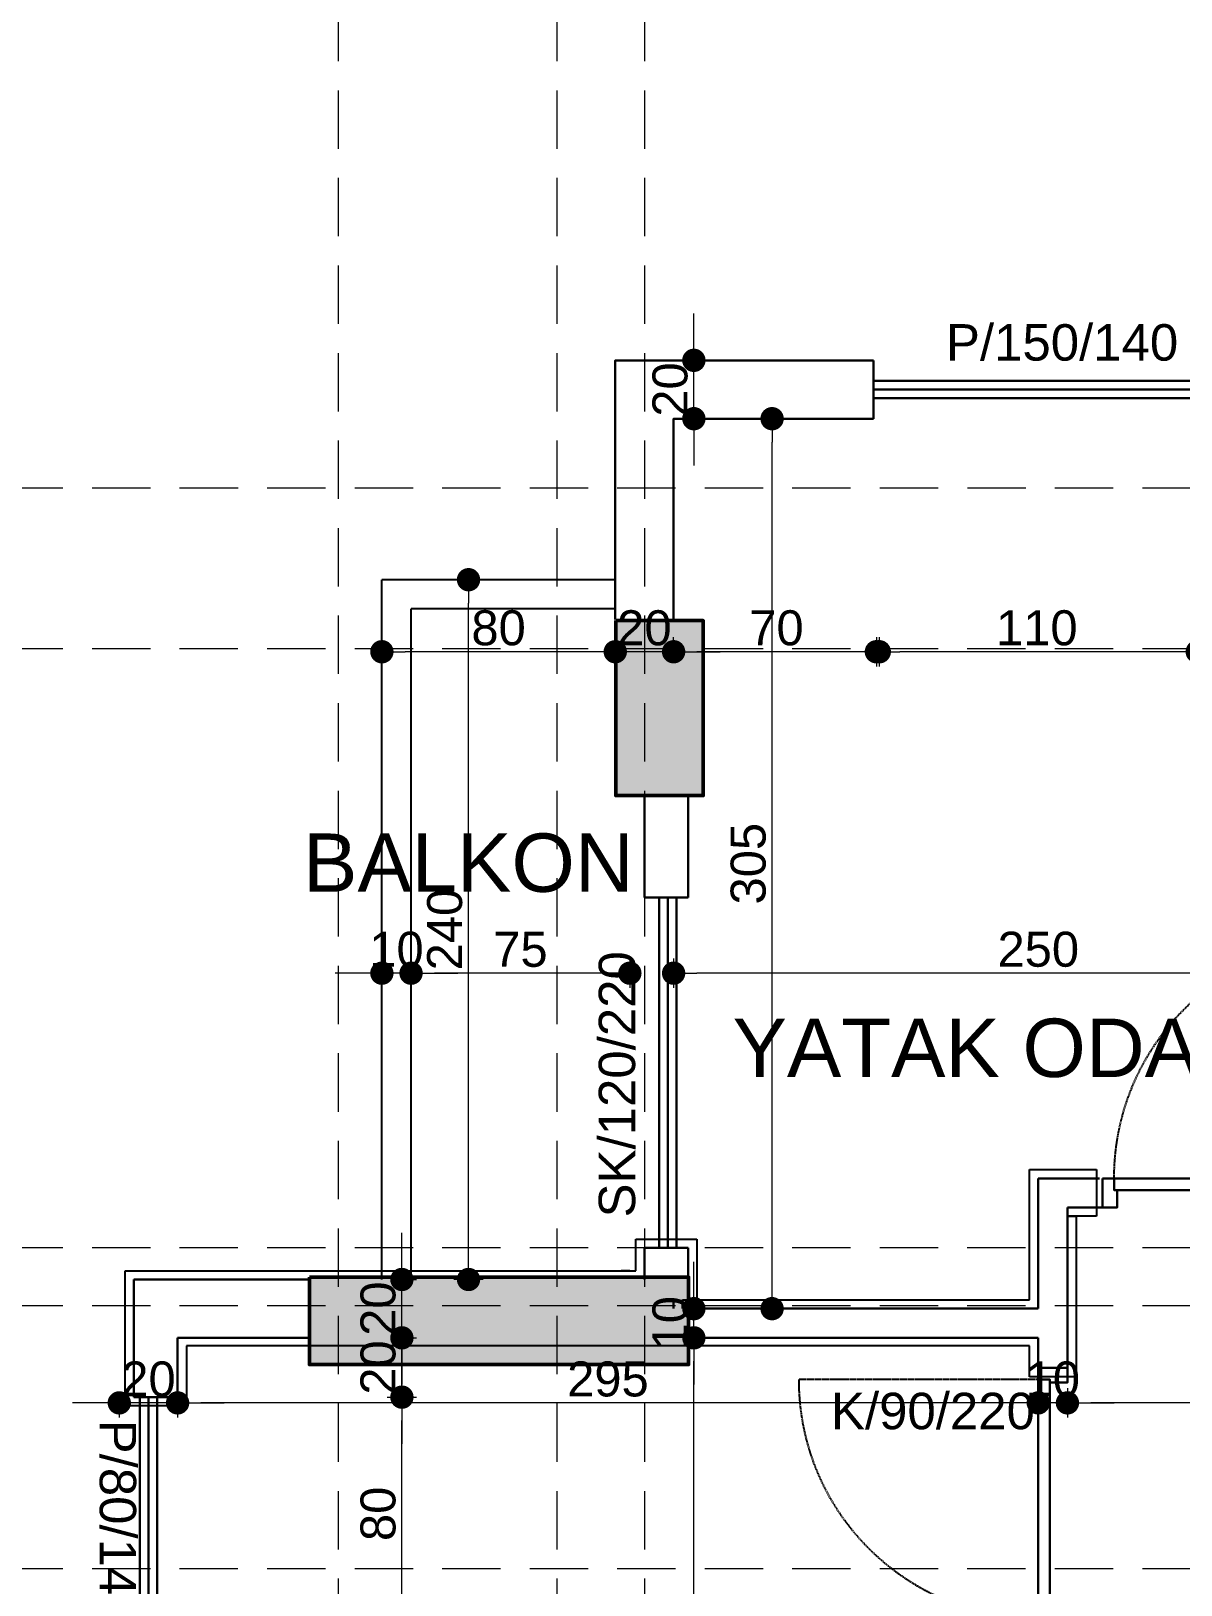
# Model space of a CAD drawing. Header units: millimetres. Extents: x 38129 to 72024, y -56282 to 16512.
# Drawn here: x 48259 to 48653, y -43626 to -43093 of the extents above; entities that cross this region are included whole.
import ezdxf

# ---------------------------------------------------------------- set-up
doc = ezdxf.new("R2010")
doc.units = ezdxf.units.MM
doc.linetypes.add('HIDDEN', pattern=[0.375, 0.25, -0.125])
for name, color, linetype, lineweight in [('AKS', 55, 'HIDDEN', 0), ('COLUMN4', 3, 'Continuous', 50), ('DIŞÖLÇÜ', 37, 'Continuous', 0), ('DUVAR', 255, 'Continuous', 30), ('KAPI', 4, 'Continuous', 30), ('mahal', 7, 'Continuous', 5), ('pencere', 195, 'Continuous', 30), ('pencere+KAPI', 1, 'Continuous', 0), ('TARAMA', 252, 'Continuous', 0), ('ölçü İÇ', 31, 'Continuous', 0)]:
    doc.layers.add(name, color=color, linetype=linetype, lineweight=lineweight)
for name, color, linetype in [('balkon', 171, 'Continuous'), ('HIDDEN', 1, 'HIDDEN'), ('sıva', 41, 'Continuous')]:
    doc.layers.add(name, color=color, linetype=linetype)
doc.styles.add('icdisolcu_yazi', font='arial.ttf')
doc.styles.get("Standard").update_dxf_attribs({"font": 'arial.ttf'})
doc.styles.add('style1', font='arial.ttf')
doc.dimstyles.new('İç Ölçü', dxfattribs={"dimtxt": 12, "dimasz": 8, "dimexe": 5, "dimexo": 0, "dimgap": 2, "dimtad": 1, "dimdec": 0, "dimzin": 12, "dimdsep": 46, "dimtxsty": 'icdisolcu_yazi', "dimblk": 'DOT', "dimcen": 8, "dimdle": 5, "dimclrd": 256, "dimclre": 256, "dimclrt": 7, "dimadec": 0, "dimazin": 3, "dimtfac": 1, "dimtdec": 0, "dimtix": 1, "dimtmove": 2, "dimatfit": 3, "dimldrblk": 'DOT', "dimfxl": 0, "dimtolj": 1, "dimtzin": 0, "dimlwd": -1, "dimlwe": -1, "dimarcsym": 0})

# ---------------------------------------------------------------- blocks, each defined once
blk = doc.blocks.new('*U9')
for p, q in [((4, 0), (0, 0)), ((86, 0), (90, 0))]:
    blk.add_line(p, q)
blk.add_lwpolyline([(4, 0), (86, 0), (86, -4), (4, -4)], close=True)
for points in [[(0, -10), (5, -10), (5, -4)], [(90, -10), (85, -10), (85, -4)]]:
    blk.add_lwpolyline(points)
at = {"layer": 'DUVAR'}
for p, q in [((0, 0), (0, -10)), ((90, 0), (90, -10))]:
    blk.add_line(p, q, dxfattribs=at)
at = {"layer": 'HIDDEN'}
blk.add_line((4, 0), (4, 82), dxfattribs=at)
blk.add_arc((4, 0), 82, 360, 90, dxfattribs=at)
blk = doc.blocks.new('_Dot')
at = {"color": 0, "lineweight": -2}
blk.add_line((-0.5, 0), (-1, 0), dxfattribs=at)
at = {"color": 0, "lineweight": 30, "const_width": 0.5}
blk.add_lwpolyline([(-0.25, 0, 1), (0.25, 0, 1)], format="xyb", close=True, dxfattribs=at)
blk = doc.blocks.new('*D1099')
at = {"layer": 'Defpoints', "color": 0, "lineweight": 120, "transparency": 16777216}
for p in [(48308.98, -43561.57), (48385.86, -43561.57), (48308.98, -43641.57)]:
    blk.add_point(p, dxfattribs=at)
at = {"layer": 'ölçü İÇ', "transparency": 16777216}
for p, q in [((48380.86, -43561.57), (48390.86, -43561.57)), ((48380.86, -43641.57), (48390.86, -43641.57))]:
    blk.add_line(p, q, dxfattribs=at)
at = {"layer": 'ölçü İÇ', "linetype": 'Continuous', "transparency": 16777216}
blk.add_line((48385.86, -43633.57), (48385.86, -43569.57), dxfattribs=at)
at = {"layer": 'ölçü İÇ', "transparency": 16777216, "xscale": 8, "yscale": 8, "zscale": 8}
for p, rotation in [((48385.86, -43561.57), 90), ((48385.86, -43641.57), 270)]:
    blk.add_blockref('_Dot', p, dxfattribs=dict(at, rotation=rotation))
at = {"layer": 'ölçü İÇ', "color": 7, "transparency": 16777216, "insert": (48377.74, -43601.57), "char_height": 12, "attachment_point": 5, "rotation": 90, "style": 'icdisolcu_yazi'}
blk.add_mtext('\\A1;80', dxfattribs=at)
blk = doc.blocks.new('*D1100')
at = {"layer": 'Defpoints', "color": 0, "lineweight": 120, "transparency": 16777216}
for p in [(48385.86, -43541.25), (48385.86, -43541.25), (48308.98, -43561.57)]:
    blk.add_point(p, dxfattribs=at)
at = {"layer": 'ölçü İÇ', "linetype": 'Continuous', "transparency": 16777216}
for p, q in [((48385.86, -43533.25), (48385.86, -43525.25)), ((48385.86, -43561.57), (48385.86, -43541.25)), ((48385.86, -43569.57), (48385.86, -43577.57))]:
    blk.add_line(p, q, dxfattribs=at)
at = {"layer": 'ölçü İÇ', "transparency": 16777216}
for p, q in [((48385.86, -43541.25), (48390.86, -43541.25)), ((48380.86, -43561.57), (48390.86, -43561.57))]:
    blk.add_line(p, q, dxfattribs=at)
at = {"layer": 'ölçü İÇ', "transparency": 16777216, "xscale": 8, "yscale": 8, "zscale": 8}
for p, rotation in [((48385.86, -43541.25), 270), ((48385.86, -43561.57), 90)]:
    blk.add_blockref('_Dot', p, dxfattribs=dict(at, rotation=rotation))
at = {"layer": 'ölçü İÇ', "color": 7, "transparency": 16777216, "insert": (48377.74, -43551.41), "char_height": 12, "attachment_point": 5, "rotation": 90, "style": 'icdisolcu_yazi'}
blk.add_mtext('\\A1;20', dxfattribs=at)
blk = doc.blocks.new('*D1101')
at = {"layer": 'Defpoints', "color": 0, "lineweight": 120, "transparency": 16777216}
for p in [(48385.86, -43521.25), (48385.86, -43521.25), (48385.86, -43541.25)]:
    blk.add_point(p, dxfattribs=at)
at = {"layer": 'ölçü İÇ', "linetype": 'Continuous', "transparency": 16777216}
for p, q in [((48385.86, -43513.25), (48385.86, -43505.25)), ((48385.86, -43541.25), (48385.86, -43521.25)), ((48385.86, -43549.25), (48385.86, -43557.25))]:
    blk.add_line(p, q, dxfattribs=at)
at = {"layer": 'ölçü İÇ', "transparency": 16777216}
for p, q in [((48385.86, -43521.25), (48390.86, -43521.25)), ((48385.86, -43541.25), (48390.86, -43541.25))]:
    blk.add_line(p, q, dxfattribs=at)
at = {"layer": 'ölçü İÇ', "transparency": 16777216, "xscale": 8, "yscale": 8, "zscale": 8}
for p, rotation in [((48385.86, -43521.25), 270), ((48385.86, -43541.25), 90)]:
    blk.add_blockref('_Dot', p, dxfattribs=dict(at, rotation=rotation))
at = {"layer": 'ölçü İÇ', "color": 7, "transparency": 16777216, "insert": (48377.74, -43531.25), "char_height": 12, "attachment_point": 5, "rotation": 90, "style": 'icdisolcu_yazi'}
blk.add_mtext('\\A1;20', dxfattribs=at)
blk = doc.blocks.new('*D1102')
at = {"layer": 'Defpoints', "color": 0, "lineweight": 120, "transparency": 16777216}
for p in [(48485.94, -43541.25), (48485.94, -43541.25), (48485.94, -43936.25)]:
    blk.add_point(p, dxfattribs=at)
at = {"layer": 'ölçü İÇ', "transparency": 16777216}
for p, q in [((48485.94, -43541.25), (48490.94, -43541.25)), ((48485.94, -43936.25), (48490.94, -43936.25))]:
    blk.add_line(p, q, dxfattribs=at)
at = {"layer": 'ölçü İÇ', "linetype": 'Continuous', "transparency": 16777216}
blk.add_line((48485.94, -43928.25), (48485.94, -43549.25), dxfattribs=at)
at = {"layer": 'ölçü İÇ', "transparency": 16777216, "xscale": 8, "yscale": 8, "zscale": 8}
for p, rotation in [((48485.94, -43541.25), 90), ((48485.94, -43936.25), 270)]:
    blk.add_blockref('_Dot', p, dxfattribs=dict(at, rotation=rotation))
at = {"layer": 'ölçü İÇ', "color": 7, "transparency": 16777216, "insert": (48477.81, -43738.75), "char_height": 12, "attachment_point": 5, "rotation": 90, "style": 'icdisolcu_yazi'}
blk.add_mtext('\\A1;395', dxfattribs=at)
blk = doc.blocks.new('*D1103')
at = {"layer": 'Defpoints', "color": 0, "lineweight": 120, "transparency": 16777216}
for p in [(48485.94, -43531.25), (48485.94, -43531.25), (48485.94, -43541.25)]:
    blk.add_point(p, dxfattribs=at)
at = {"layer": 'ölçü İÇ', "linetype": 'Continuous', "transparency": 16777216}
for p, q in [((48485.94, -43523.25), (48485.94, -43515.25)), ((48485.94, -43541.25), (48485.94, -43531.25)), ((48485.94, -43549.25), (48485.94, -43557.25))]:
    blk.add_line(p, q, dxfattribs=at)
at = {"layer": 'ölçü İÇ', "transparency": 16777216}
for p, q in [((48485.94, -43531.25), (48490.94, -43531.25)), ((48485.94, -43541.25), (48490.94, -43541.25))]:
    blk.add_line(p, q, dxfattribs=at)
at = {"layer": 'ölçü İÇ', "transparency": 16777216, "xscale": 8, "yscale": 8, "zscale": 8}
for p, rotation in [((48485.94, -43531.25), 270), ((48485.94, -43541.25), 90)]:
    blk.add_blockref('_Dot', p, dxfattribs=dict(at, rotation=rotation))
at = {"layer": 'ölçü İÇ', "color": 7, "transparency": 16777216, "insert": (48477.82, -43536.25), "char_height": 12, "attachment_point": 5, "rotation": 90, "style": 'icdisolcu_yazi'}
blk.add_mtext('\\A1;10', dxfattribs=at)
blk = doc.blocks.new('*D1143')
at = {"layer": 'Defpoints', "color": 0, "lineweight": 120, "transparency": 16777216}
for p in [(48613.99, -43551.57), (48613.99, -43563.54), (48879, -43602.21)]:
    blk.add_point(p, dxfattribs=at)
at = {"layer": 'ölçü İÇ', "transparency": 16777216}
for p, q in [((48613.99, -43558.54), (48613.99, -43568.54)), ((48879, -43568.54), (48879, -43558.54))]:
    blk.add_line(p, q, dxfattribs=at)
at = {"layer": 'ölçü İÇ', "linetype": 'Continuous', "transparency": 16777216}
blk.add_line((48871, -43563.54), (48621.99, -43563.54), dxfattribs=at)
at = {"layer": 'ölçü İÇ', "transparency": 16777216, "xscale": 8, "yscale": 8, "zscale": 8, "rotation": 180}
blk.add_blockref('_Dot', (48613.99, -43563.54), dxfattribs=at)
at = {"layer": 'ölçü İÇ', "transparency": 16777216, "xscale": 8, "yscale": 8, "zscale": 8}
blk.add_blockref('_Dot', (48879, -43563.54), dxfattribs=at)
at = {"layer": 'ölçü İÇ', "color": 7, "transparency": 16777216, "insert": (48746.5, -43555.42), "char_height": 12, "attachment_point": 5, "style": 'icdisolcu_yazi'}
blk.add_mtext('\\A1;265', dxfattribs=at)
blk = doc.blocks.new('*D1144')
at = {"layer": 'Defpoints', "color": 0, "lineweight": 120, "transparency": 16777216}
for p in [(48603.99, -43551.57), (48613.99, -43551.57), (48603.99, -43563.54)]:
    blk.add_point(p, dxfattribs=at)
at = {"layer": 'ölçü İÇ', "transparency": 16777216}
for p, q in [((48603.99, -43558.54), (48603.99, -43568.54)), ((48613.99, -43558.54), (48613.99, -43568.54))]:
    blk.add_line(p, q, dxfattribs=at)
at = {"layer": 'ölçü İÇ', "linetype": 'Continuous', "transparency": 16777216}
for p, q in [((48595.99, -43563.54), (48587.99, -43563.54)), ((48613.99, -43563.54), (48603.99, -43563.54)), ((48621.99, -43563.54), (48629.99, -43563.54))]:
    blk.add_line(p, q, dxfattribs=at)
at = {"layer": 'ölçü İÇ', "transparency": 16777216, "xscale": 8, "yscale": 8, "zscale": 8}
blk.add_blockref('_Dot', (48603.99, -43563.54), dxfattribs=at)
at = {"layer": 'ölçü İÇ', "transparency": 16777216, "xscale": 8, "yscale": 8, "zscale": 8, "rotation": 180}
blk.add_blockref('_Dot', (48613.99, -43563.54), dxfattribs=at)
at = {"layer": 'ölçü İÇ', "color": 7, "transparency": 16777216, "insert": (48608.99, -43555.42), "char_height": 12, "attachment_point": 5, "style": 'icdisolcu_yazi'}
blk.add_mtext('\\A1;10', dxfattribs=at)
blk = doc.blocks.new('*D1145')
at = {"layer": 'Defpoints', "color": 0, "lineweight": 120, "transparency": 16777216}
for p in [(48603.99, -43551.57), (48308.98, -43561.57), (48308.98, -43563.54)]:
    blk.add_point(p, dxfattribs=at)
at = {"layer": 'ölçü İÇ', "transparency": 16777216}
for p, q in [((48603.99, -43558.54), (48603.99, -43568.54)), ((48308.98, -43561.57), (48308.98, -43568.54))]:
    blk.add_line(p, q, dxfattribs=at)
at = {"layer": 'ölçü İÇ', "linetype": 'Continuous', "transparency": 16777216}
blk.add_line((48595.99, -43563.54), (48316.98, -43563.54), dxfattribs=at)
at = {"layer": 'ölçü İÇ', "transparency": 16777216, "xscale": 8, "yscale": 8, "zscale": 8, "rotation": 180}
blk.add_blockref('_Dot', (48308.98, -43563.54), dxfattribs=at)
at = {"layer": 'ölçü İÇ', "transparency": 16777216, "xscale": 8, "yscale": 8, "zscale": 8}
blk.add_blockref('_Dot', (48603.99, -43563.54), dxfattribs=at)
at = {"layer": 'ölçü İÇ', "color": 7, "transparency": 16777216, "insert": (48456.48, -43555.42), "char_height": 12, "attachment_point": 5, "style": 'icdisolcu_yazi'}
blk.add_mtext('\\A1;295', dxfattribs=at)
blk = doc.blocks.new('*D1146')
at = {"layer": 'Defpoints', "color": 0, "lineweight": 120, "transparency": 16777216}
for p in [(48288.99, -43561.57), (48288.99, -43563.54), (48308.98, -43561.57)]:
    blk.add_point(p, dxfattribs=at)
at = {"layer": 'ölçü İÇ', "linetype": 'Continuous', "transparency": 16777216}
for p, q in [((48280.99, -43563.54), (48272.99, -43563.54)), ((48308.98, -43563.54), (48288.99, -43563.54)), ((48316.98, -43563.54), (48324.98, -43563.54))]:
    blk.add_line(p, q, dxfattribs=at)
at = {"layer": 'ölçü İÇ', "transparency": 16777216}
for p, q in [((48288.99, -43561.57), (48288.99, -43568.54)), ((48308.98, -43561.57), (48308.98, -43568.54))]:
    blk.add_line(p, q, dxfattribs=at)
at = {"layer": 'ölçü İÇ', "transparency": 16777216, "xscale": 8, "yscale": 8, "zscale": 8}
blk.add_blockref('_Dot', (48288.99, -43563.54), dxfattribs=at)
at = {"layer": 'ölçü İÇ', "transparency": 16777216, "xscale": 8, "yscale": 8, "zscale": 8, "rotation": 180}
blk.add_blockref('_Dot', (48308.98, -43563.54), dxfattribs=at)
at = {"layer": 'ölçü İÇ', "color": 7, "transparency": 16777216, "insert": (48298.99, -43555.42), "char_height": 12, "attachment_point": 5, "style": 'icdisolcu_yazi'}
blk.add_mtext('\\A1;20', dxfattribs=at)
blk = doc.blocks.new('*D1348')
at = {"layer": 'Defpoints', "color": 0, "lineweight": 120, "transparency": 16777216}
for p in [(48379, -43416.28), (48379, -43416.28), (48389, -43416.28)]:
    blk.add_point(p, dxfattribs=at)
at = {"layer": 'ölçü İÇ', "transparency": 16777216}
for p, q in [((48379, -43416.28), (48379, -43411.28)), ((48389, -43416.28), (48389, -43411.28))]:
    blk.add_line(p, q, dxfattribs=at)
at = {"layer": 'ölçü İÇ', "linetype": 'Continuous', "transparency": 16777216}
for p, q in [((48371, -43416.28), (48363, -43416.28)), ((48389, -43416.28), (48379, -43416.28)), ((48397, -43416.28), (48405, -43416.28))]:
    blk.add_line(p, q, dxfattribs=at)
at = {"layer": 'ölçü İÇ', "transparency": 16777216, "xscale": 8, "yscale": 8, "zscale": 8}
blk.add_blockref('_Dot', (48379, -43416.28), dxfattribs=at)
at = {"layer": 'ölçü İÇ', "transparency": 16777216, "xscale": 8, "yscale": 8, "zscale": 8, "rotation": 180}
blk.add_blockref('_Dot', (48389, -43416.28), dxfattribs=at)
at = {"layer": 'ölçü İÇ', "color": 7, "transparency": 16777216, "insert": (48384, -43408.15), "char_height": 12, "attachment_point": 5, "style": 'icdisolcu_yazi'}
blk.add_mtext('\\A1;10', dxfattribs=at)
blk = doc.blocks.new('*U34')
for p, q in [((4, 0), (0, 0)), ((86, 0), (90, 0))]:
    blk.add_line(p, q)
blk.add_lwpolyline([(4, 0), (86, 0), (86, -4), (4, -4)], close=True)
for points in [[(0, -10), (5, -10), (5, -4)], [(90, -10), (85, -10), (85, -4)]]:
    blk.add_lwpolyline(points)
at = {"layer": 'DUVAR'}
for p, q in [((0, 0), (0, -10)), ((90, 0), (90, -10))]:
    blk.add_line(p, q, dxfattribs=at)
at = {"layer": 'HIDDEN'}
blk.add_line((4, 0), (4, 82), dxfattribs=at)
blk.add_arc((4, 0), 82, 360, 90, dxfattribs=at)
blk = doc.blocks.new('*D1349')
at = {"layer": 'Defpoints', "color": 0, "lineweight": 120, "transparency": 16777216}
for p in [(48485.94, -43206.25), (48485.94, -43206.25), (48485.94, -43226.25)]:
    blk.add_point(p, dxfattribs=at)
at = {"layer": 'ölçü İÇ', "linetype": 'Continuous', "transparency": 16777216}
for p, q in [((48485.94, -43198.25), (48485.94, -43190.25)), ((48485.94, -43226.25), (48485.94, -43206.25)), ((48485.94, -43234.25), (48485.94, -43242.25))]:
    blk.add_line(p, q, dxfattribs=at)
at = {"layer": 'ölçü İÇ', "transparency": 16777216}
for p, q in [((48485.94, -43206.25), (48490.94, -43206.25)), ((48485.94, -43226.25), (48490.94, -43226.25))]:
    blk.add_line(p, q, dxfattribs=at)
at = {"layer": 'ölçü İÇ', "transparency": 16777216, "xscale": 8, "yscale": 8, "zscale": 8}
for p, rotation in [((48485.94, -43206.25), 270), ((48485.94, -43226.25), 90)]:
    blk.add_blockref('_Dot', p, dxfattribs=dict(at, rotation=rotation))
at = {"layer": 'ölçü İÇ', "color": 7, "transparency": 16777216, "insert": (48477.82, -43216.25), "char_height": 12, "attachment_point": 5, "rotation": 90, "style": 'icdisolcu_yazi'}
blk.add_mtext('\\A1;20', dxfattribs=at)
blk = doc.blocks.new('*D1351')
at = {"layer": 'Defpoints', "color": 0, "lineweight": 120, "transparency": 16777216}
for p in [(48548.5, -43226.25), (48548.5, -43306.12), (48658.5, -43305.66)]:
    blk.add_point(p, dxfattribs=at)
at = {"layer": 'ölçü İÇ', "transparency": 16777216}
for p, q in [((48548.5, -43301.12), (48548.5, -43311.12)), ((48658.5, -43305.66), (48658.5, -43311.12))]:
    blk.add_line(p, q, dxfattribs=at)
at = {"layer": 'ölçü İÇ', "linetype": 'Continuous', "transparency": 16777216}
blk.add_line((48650.5, -43306.12), (48556.5, -43306.12), dxfattribs=at)
at = {"layer": 'ölçü İÇ', "transparency": 16777216, "xscale": 8, "yscale": 8, "zscale": 8, "rotation": 180}
blk.add_blockref('_Dot', (48548.5, -43306.12), dxfattribs=at)
at = {"layer": 'ölçü İÇ', "transparency": 16777216, "xscale": 8, "yscale": 8, "zscale": 8}
blk.add_blockref('_Dot', (48658.5, -43306.12), dxfattribs=at)
at = {"layer": 'ölçü İÇ', "color": 7, "transparency": 16777216, "insert": (48603.5, -43297.99), "char_height": 12, "attachment_point": 5, "style": 'icdisolcu_yazi'}
blk.add_mtext('\\A1;110', dxfattribs=at)
blk = doc.blocks.new('*D1352')
at = {"layer": 'Defpoints', "color": 0, "lineweight": 120, "transparency": 16777216}
for p in [(48549.5, -43226.25), (48479, -43306.12), (48479, -43306.12)]:
    blk.add_point(p, dxfattribs=at)
at = {"layer": 'ölçü İÇ', "transparency": 16777216}
for p, q in [((48479, -43306.12), (48479, -43301.12)), ((48549.5, -43301.12), (48549.5, -43311.12))]:
    blk.add_line(p, q, dxfattribs=at)
at = {"layer": 'ölçü İÇ', "linetype": 'Continuous', "transparency": 16777216}
blk.add_line((48541.5, -43306.12), (48487, -43306.12), dxfattribs=at)
at = {"layer": 'ölçü İÇ', "transparency": 16777216, "xscale": 8, "yscale": 8, "zscale": 8, "rotation": 180}
blk.add_blockref('_Dot', (48479, -43306.12), dxfattribs=at)
at = {"layer": 'ölçü İÇ', "transparency": 16777216, "xscale": 8, "yscale": 8, "zscale": 8}
blk.add_blockref('_Dot', (48549.5, -43306.12), dxfattribs=at)
at = {"layer": 'ölçü İÇ', "color": 7, "transparency": 16777216, "insert": (48514.25, -43297.99), "char_height": 12, "attachment_point": 5, "style": 'icdisolcu_yazi'}
blk.add_mtext('\\A1;70', dxfattribs=at)
blk = doc.blocks.new('*D1353')
at = {"layer": 'Defpoints', "color": 0, "lineweight": 120, "transparency": 16777216}
for p in [(48459, -43306.12), (48459, -43306.12), (48479, -43306.12)]:
    blk.add_point(p, dxfattribs=at)
at = {"layer": 'ölçü İÇ', "transparency": 16777216}
for p, q in [((48459, -43306.12), (48459, -43301.12)), ((48479, -43306.12), (48479, -43301.12))]:
    blk.add_line(p, q, dxfattribs=at)
at = {"layer": 'ölçü İÇ', "linetype": 'Continuous', "transparency": 16777216}
for p, q in [((48451, -43306.12), (48443, -43306.12)), ((48479, -43306.12), (48459, -43306.12)), ((48487, -43306.12), (48495, -43306.12))]:
    blk.add_line(p, q, dxfattribs=at)
at = {"layer": 'ölçü İÇ', "transparency": 16777216, "xscale": 8, "yscale": 8, "zscale": 8}
blk.add_blockref('_Dot', (48459, -43306.12), dxfattribs=at)
at = {"layer": 'ölçü İÇ', "transparency": 16777216, "xscale": 8, "yscale": 8, "zscale": 8, "rotation": 180}
blk.add_blockref('_Dot', (48479, -43306.12), dxfattribs=at)
at = {"layer": 'ölçü İÇ', "color": 7, "transparency": 16777216, "insert": (48469, -43297.99), "char_height": 12, "attachment_point": 5, "style": 'icdisolcu_yazi'}
blk.add_mtext('\\A1;20', dxfattribs=at)
blk = doc.blocks.new('*D1354')
at = {"layer": 'Defpoints', "color": 0, "lineweight": 120, "transparency": 16777216}
for p in [(48379, -43306.12), (48379, -43306.12), (48459, -43306.12)]:
    blk.add_point(p, dxfattribs=at)
at = {"layer": 'ölçü İÇ', "transparency": 16777216}
for p, q in [((48379, -43306.12), (48379, -43301.12)), ((48459, -43306.12), (48459, -43301.12))]:
    blk.add_line(p, q, dxfattribs=at)
at = {"layer": 'ölçü İÇ', "linetype": 'Continuous', "transparency": 16777216}
blk.add_line((48451, -43306.12), (48387, -43306.12), dxfattribs=at)
at = {"layer": 'ölçü İÇ', "transparency": 16777216, "xscale": 8, "yscale": 8, "zscale": 8, "rotation": 180}
blk.add_blockref('_Dot', (48379, -43306.12), dxfattribs=at)
at = {"layer": 'ölçü İÇ', "transparency": 16777216, "xscale": 8, "yscale": 8, "zscale": 8}
blk.add_blockref('_Dot', (48459, -43306.12), dxfattribs=at)
at = {"layer": 'ölçü İÇ', "color": 7, "transparency": 16777216, "insert": (48419, -43297.99), "char_height": 12, "attachment_point": 5, "style": 'icdisolcu_yazi'}
blk.add_mtext('\\A1;80', dxfattribs=at)
blk = doc.blocks.new('*D1355')
at = {"layer": 'Defpoints', "color": 0, "lineweight": 120, "transparency": 16777216}
for p in [(48379, -43416.28), (48379, -43416.28), (48389, -43416.28)]:
    blk.add_point(p, dxfattribs=at)
at = {"layer": 'ölçü İÇ', "transparency": 16777216}
for p, q in [((48379, -43416.28), (48379, -43411.28)), ((48389, -43416.28), (48389, -43411.28))]:
    blk.add_line(p, q, dxfattribs=at)
at = {"layer": 'ölçü İÇ', "linetype": 'Continuous', "transparency": 16777216}
for p, q in [((48371, -43416.28), (48363, -43416.28)), ((48389, -43416.28), (48379, -43416.28)), ((48397, -43416.28), (48405, -43416.28))]:
    blk.add_line(p, q, dxfattribs=at)
at = {"layer": 'ölçü İÇ', "transparency": 16777216, "xscale": 8, "yscale": 8, "zscale": 8}
blk.add_blockref('_Dot', (48379, -43416.28), dxfattribs=at)
at = {"layer": 'ölçü İÇ', "transparency": 16777216, "xscale": 8, "yscale": 8, "zscale": 8, "rotation": 180}
blk.add_blockref('_Dot', (48389, -43416.28), dxfattribs=at)
at = {"layer": 'ölçü İÇ', "color": 7, "transparency": 16777216, "insert": (48384, -43408.15), "char_height": 12, "attachment_point": 5, "style": 'icdisolcu_yazi'}
blk.add_mtext('\\A1;10', dxfattribs=at)
blk = doc.blocks.new('*D1356')
at = {"layer": 'Defpoints', "color": 0, "lineweight": 120, "transparency": 16777216}
for p in [(48408.7, -43281.43), (48420.57, -43281.43), (48420.57, -43521.25)]:
    blk.add_point(p, dxfattribs=at)
at = {"layer": 'ölçü İÇ', "transparency": 16777216}
for p, q in [((48413.7, -43281.43), (48403.7, -43281.43)), ((48413.7, -43521.25), (48403.7, -43521.25))]:
    blk.add_line(p, q, dxfattribs=at)
at = {"layer": 'ölçü İÇ', "linetype": 'Continuous', "transparency": 16777216}
blk.add_line((48408.7, -43513.25), (48408.7, -43289.43), dxfattribs=at)
at = {"layer": 'ölçü İÇ', "transparency": 16777216, "xscale": 8, "yscale": 8, "zscale": 8}
for p, rotation in [((48408.7, -43281.43), 90), ((48408.7, -43521.25), 270)]:
    blk.add_blockref('_Dot', p, dxfattribs=dict(at, rotation=rotation))
at = {"layer": 'ölçü İÇ', "color": 7, "transparency": 16777216, "insert": (48400.58, -43401.34), "char_height": 12, "attachment_point": 5, "rotation": 90, "style": 'icdisolcu_yazi'}
blk.add_mtext('\\A1;240', dxfattribs=at)
blk = doc.blocks.new('*D1357')
at = {"layer": 'Defpoints', "color": 0, "lineweight": 120, "transparency": 16777216}
for p in [(48512.75, -43226.25), (48512.75, -43226.25), (48512.75, -43531.25)]:
    blk.add_point(p, dxfattribs=at)
at = {"layer": 'ölçü İÇ', "transparency": 16777216}
for p, q in [((48512.75, -43226.25), (48517.75, -43226.25)), ((48512.75, -43531.25), (48507.75, -43531.25))]:
    blk.add_line(p, q, dxfattribs=at)
at = {"layer": 'ölçü İÇ', "linetype": 'Continuous', "transparency": 16777216}
blk.add_line((48512.75, -43523.25), (48512.75, -43234.25), dxfattribs=at)
at = {"layer": 'ölçü İÇ', "transparency": 16777216, "xscale": 8, "yscale": 8, "zscale": 8}
for p, rotation in [((48512.75, -43226.25), 90), ((48512.75, -43531.25), 270)]:
    blk.add_blockref('_Dot', p, dxfattribs=dict(at, rotation=rotation))
at = {"layer": 'ölçü İÇ', "color": 7, "transparency": 16777216, "insert": (48504.62, -43378.75), "char_height": 12, "attachment_point": 5, "rotation": 90, "style": 'icdisolcu_yazi'}
blk.add_mtext('\\A1;305', dxfattribs=at)
blk = doc.blocks.new('*D1363')
at = {"layer": 'Defpoints', "color": 0, "lineweight": 120, "transparency": 16777216}
for p in [(48479, -43390.37), (48479, -43416.28), (48729, -43416.33)]:
    blk.add_point(p, dxfattribs=at)
at = {"layer": 'TARAMA', "transparency": 16777216}
for p, q in [((48479, -43411.28), (48479, -43421.28)), ((48729, -43416.33), (48729, -43411.28))]:
    blk.add_line(p, q, dxfattribs=at)
at = {"layer": 'TARAMA', "linetype": 'Continuous', "transparency": 16777216}
blk.add_line((48721, -43416.28), (48487, -43416.28), dxfattribs=at)
at = {"layer": 'TARAMA', "transparency": 16777216, "xscale": 8, "yscale": 8, "zscale": 8, "rotation": 180}
blk.add_blockref('_Dot', (48479, -43416.28), dxfattribs=at)
at = {"layer": 'TARAMA', "transparency": 16777216, "xscale": 8, "yscale": 8, "zscale": 8}
blk.add_blockref('_Dot', (48729, -43416.28), dxfattribs=at)
at = {"layer": 'TARAMA', "color": 7, "transparency": 16777216, "insert": (48604, -43408.15), "char_height": 12, "attachment_point": 5, "style": 'icdisolcu_yazi'}
blk.add_mtext('\\A1;250', dxfattribs=at)
blk = doc.blocks.new('*D1364')
at = {"layer": 'Defpoints', "color": 0, "lineweight": 120, "transparency": 16777216}
for p in [(48464, -43388.68), (48389, -43416.28), (48389, -43425.28)]:
    blk.add_point(p, dxfattribs=at)
at = {"layer": 'TARAMA', "transparency": 16777216}
for p, q in [((48389, -43421.28), (48389, -43411.28)), ((48464, -43411.28), (48464, -43421.28))]:
    blk.add_line(p, q, dxfattribs=at)
at = {"layer": 'TARAMA', "linetype": 'Continuous', "transparency": 16777216}
blk.add_line((48456, -43416.28), (48397, -43416.28), dxfattribs=at)
at = {"layer": 'TARAMA', "transparency": 16777216, "xscale": 8, "yscale": 8, "zscale": 8, "rotation": 180}
blk.add_blockref('_Dot', (48389, -43416.28), dxfattribs=at)
at = {"layer": 'TARAMA', "transparency": 16777216, "xscale": 8, "yscale": 8, "zscale": 8}
blk.add_blockref('_Dot', (48464, -43416.28), dxfattribs=at)
at = {"layer": 'TARAMA', "color": 7, "transparency": 16777216, "insert": (48426.5, -43408.18), "char_height": 12, "attachment_point": 5, "style": 'icdisolcu_yazi'}
blk.add_mtext('\\A1;75', dxfattribs=at)
blk = doc.blocks.new('wertertw')
at = {"layer": 'TARAMA', "lineweight": -3}
h = blk.add_hatch(dxfattribs=at)
h.set_pattern_fill('ANSI33', color=256, scale=2.5, style=0)
h.set_pattern_definition([(45, (-86643.698, -32547.66), (-11.2253202, 11.2253202), []), (45, (-86632.472, -32547.66), (-11.2253202, 11.2253202), [7.9375, -3.96875])])
h.paths.add_polyline_path([(-616.25, 351.94), (-616.25, -88.06), (-306.25, -88.06), (-306.25, -68.06), (-596.25, -68.06), (-596.25, 331.94), (-306.25, 331.94), (-306.25, 351.94)])
h.paths.add_polyline_path([(38.75, -338.06), (78.75, -338.06), (78.75, -378.06), (38.75, -378.06)])
h.paths.add_polyline_path([(-471.25, -318.06), (-441.25, -318.06), (-441.25, -378.06), (-471.25, -378.06)])
h.paths.add_polyline_path([(-961.25, -318.06), (-931.25, -318.06), (-931.25, -378.06), (-961.25, -378.06)])
h.paths.add_polyline_path([(343.75, -163.06), (413.75, -163.06), (413.75, -198.06), (343.75, -198.06)])
h.paths.add_polyline_path([(8.75, -163.06), (78.75, -163.06), (78.75, -198.06), (8.75, -198.06)])
h.paths.add_polyline_path([(-1036.25, -148.06), (-906.25, -148.06), (-906.25, -178.06), (-1036.25, -178.06)])
h.paths.add_polyline_path([(-976.25, 256.94), (-916.25, 256.94), (-916.25, 226.94), (-976.25, 226.94)])
h.paths.add_polyline_path([(343.75, 459.44), (413.75, 459.44), (413.75, 424.44), (343.75, 424.44)])
h.paths.add_polyline_path([(8.75, 459.44), (78.75, 459.44), (78.75, 424.44), (8.75, 424.44)])
h.paths.add_polyline_path([(-616.25, 531.94), (-306.25, 531.94), (-306.25, 511.94), (-616.25, 511.94)])
h.paths.add_polyline_path([(-976.25, 656.94), (-916.25, 656.94), (-916.25, 626.94), (-976.25, 626.94)])
h.paths.add_polyline_path([(-616.25, 971.94), (-306.25, 971.94), (-306.25, 951.94), (-616.25, 951.94)])
h.paths.add_polyline_path([(343.75, 1081.94), (413.75, 1081.94), (413.75, 1046.94), (343.75, 1046.94)])
h.paths.add_polyline_path([(8.75, 1081.94), (78.75, 1081.94), (78.75, 1046.94), (8.75, 1046.94)])
h.paths.add_polyline_path([(-1036.25, 1061.94), (-906.25, 1061.94), (-906.25, 1031.94), (-1036.25, 1031.94)])
h.paths.add_polyline_path([(-931.25, 1286.94), (-901.25, 1286.94), (-901.25, 1226.94), (-931.25, 1226.94)])
h.paths.add_polyline_path([(68.75, 1332.04), (108.75, 1332.04), (108.75, 1292.04), (68.75, 1292.04)])
h.paths.add_polyline_path([(-511.25, 1332.04), (-481.25, 1332.04), (-481.25, 1252.04), (-511.25, 1252.04)])
at = {"layer": 'COLUMN4', "color": 3}
for points in [[(-931.25, 1286.94), (-901.25, 1286.94), (-901.25, 1226.94), (-931.25, 1226.94)], [(-1036.25, 1061.94), (-906.25, 1061.94), (-906.25, 1031.94), (-1036.25, 1031.94)]]:
    blk.add_lwpolyline(points, close=True, dxfattribs=at)

msp = doc.modelspace()

# ---------------------------------------------------------------- linework, layer by layer
at = {"layer": 'AKS', "ltscale": 80}
for p, q in [((48364, -42903.74), (48364, -45280.38)), ((48439, -42903.74), (48439, -45280.38)), ((48469, -42903.74), (48469, -45280.38)), ((50129.68, -43250.11), (48049.49, -43250.11)), ((50129.67, -43305.11), (48049.48, -43305.11)), ((50129.67, -43510.41), (48049.48, -43510.41)), ((50129.67, -43530.25), (48049.48, -43530.25)), ((50129.67, -43620.43), (48049.48, -43620.43))]:
    msp.add_line(p, q, dxfattribs=at)
at = {"layer": 'balkon'}
for p, q in [((48459, -43281.43), (48379, -43281.43)), ((48379, -43521.25), (48379, -43281.43)), ((48459, -43291.43), (48389, -43291.43)), ((48389, -43521.25), (48389, -43291.43))]:
    msp.add_line(p, q, dxfattribs=at)
at = {"layer": 'DUVAR'}
for p, q in [((48547.5, -43226.25), (48547.5, -43206.25)), ((48469, -43355.43), (48469, -43390.37)), ((48484, -43355.43), (48484, -43390.37)), ((48484, -43390.37), (48469, -43390.37)), ((48603.99, -43486.59), (48603.99, -43531.25)), ((48603.99, -43486.59), (48625, -43486.59)), ((48613.99, -43496.57), (48613.99, -43551.57)), ((48613.99, -43496.57), (48626, -43496.57)), ((48469, -43510.37), (48469, -43521.25)), ((48484, -43510.37), (48469, -43510.37)), ((48484, -43510.37), (48484, -43520.43)), ((48354, -43521.25), (48293.99, -43521.26)), ((48293.99, -43521.26), (48293.99, -43561.57)), ((48479, -43528.11), (48479, -43531.25)), ((48484.14, -43531.25), (48603.99, -43531.25)), ((48308.98, -43561.57), (48308.99, -43541.26)), ((48354, -43541.25), (48308.99, -43541.22)), ((48364, -43541.25), (48364, -43541.25)), ((48484.14, -43541.25), (48603.99, -43541.25)), ((48603.99, -43541.25), (48603.99, -43551.57)), ((48603.99, -43551.57), (48613.99, -43551.57)), ((48308.98, -43561.57), (48293.99, -43561.57))]:
    msp.add_line(p, q, dxfattribs=at)
for points in [[(48547.5, -43206.25), (48459, -43206.25), (48459, -43295.11)], [(48547.5, -43226.25), (48479, -43226.25), (48479, -43295.11)], [(48308.99, -43541.25), (48308.99, -43541.26)]]:
    msp.add_lwpolyline(points, dxfattribs=at)
at = {"layer": 'pencere'}
for p, q in [((48547.5, -43213.25), (48657.5, -43213.25)), ((48547.5, -43216.25), (48657.5, -43216.25)), ((48547.5, -43219.25), (48657.5, -43219.25)), ((48474, -43390.37), (48474, -43510.37)), ((48477, -43390.37), (48477, -43510.37)), ((48480, -43390.37), (48480, -43510.37)), ((48295.99, -43641.57), (48295.99, -43561.57)), ((48298.99, -43641.57), (48298.99, -43561.57)), ((48301.99, -43641.57), (48301.99, -43561.57))]:
    msp.add_line(p, q, dxfattribs=at)
at = {"layer": 'sıva'}
for p, q in [((48600.99, -43486.59), (48600.99, -43483.59)), ((48600.99, -43483.59), (48621, -43483.59)), ((48621, -43483.59), (48624, -43483.59)), ((48624, -43483.59), (48624, -43496.59)), ((48600.99, -43528.25), (48600.99, -43486.59)), ((48624, -43499.59), (48613.99, -43499.59)), ((48613.99, -43499.59), (48616.99, -43499.59)), ((48616.99, -43499.59), (48616.99, -43551.57)), ((48624, -43496.59), (48624, -43499.59)), ((48466, -43510.41), (48466, -43507.41)), ((48466, -43507.41), (48484, -43507.41)), ((48466, -43518.25), (48466, -43510.41)), ((48484, -43507.41), (48487, -43507.41)), ((48487, -43507.41), (48487, -43531.25)), ((48290.99, -43518.26), (48426, -43518.25)), ((48290.99, -43564.57), (48290.99, -43518.26)), ((48426, -43518.25), (48426, -43518.25)), ((48426, -43518.25), (48457, -43518.25)), ((48457, -43518.25), (48457, -43518.25)), ((48457, -43518.25), (48466, -43518.25)), ((48464, -43518.25), (48461, -43518.25)), ((48482, -43531.25), (48482, -43528.25)), ((48482, -43528.25), (48600.99, -43528.25)), ((48600.99, -43544.01), (48311.99, -43544.01)), ((48311.99, -43544.01), (48311.99, -43564.57)), ((48600.99, -43554.57), (48600.99, -43544.01)), ((48603.99, -43554.57), (48600.99, -43554.57)), ((48616.99, -43554.57), (48603.99, -43554.57)), ((48616.99, -43551.57), (48616.99, -43554.57)), ((48311.99, -43564.57), (48290.99, -43564.57))]:
    msp.add_line(p, q, dxfattribs=at)

# ---------------------------------------------------------------- block references
at = {"layer": 'DIŞÖLÇÜ'}
msp.add_blockref('wertertw', (49390.39, -44582.37), dxfattribs=at)
at = {"layer": 'KAPI', "xscale": -1}
msp.add_blockref('*U34', (48716, -43486.59), dxfattribs=at)
at = {"layer": 'KAPI', "xscale": -1, "rotation": 90}
msp.add_blockref('*U9', (48603.99, -43551.57), dxfattribs=at)

# ---------------------------------------------------------------- texts
at = {"layer": 'mahal', "char_height": 20, "attachment_point": 7}
for s, width, insert in [('BALKON', 275.1074, (48351.98, -43388.68)), ('YATAK ODASI', 250.3432, (48499.21, -43452.14))]:
    msp.add_mtext_dynamic_manual_height_columns(s, width=width, gutter_width=12.5, heights=[0], dxfattribs=dict(at, insert=insert))
at = {"layer": 'pencere+KAPI', "char_height": 12.5, "width": 27.0954, "attachment_point": 9, "style": 'style1'}
for s, insert, rotation in [('P/150/140', (48651.97, -43206.53), 0), ('SK/120/220', (48466, -43408.74), 90), ('K/90/220', (48602.84, -43572.75), 0), ('P/80/140', (48282.09, -43639.19), 270)]:
    msp.add_mtext(s, dxfattribs=dict(at, insert=insert, rotation=rotation))

# ---------------------------------------------------------------- dimensions: what is measured, and where the dimension line sits
at = {"layer": 'TARAMA'}
for base, p1, p2, picture, middle in [((48389, -43416.28), (48464, -43388.68), (48389, -43425.28), '*D1364', (48426.5, -43408.18)), ((48479, -43416.28), (48729, -43416.33), (48479, -43390.37), '*D1363', (48604, -43408.15))]:
    dim = msp.add_linear_dim(base=base, p1=p1, p2=p2, dimstyle='İç Ölçü', dxfattribs=at)
    dim.commit()
    dim.dimension.update_dxf_attribs({"geometry": picture, "text_midpoint": middle})
at = {"layer": 'ölçü İÇ'}
for base, p1, p2, angle, picture, middle in [((48485.94, -43206.25), (48485.94, -43226.25), (48485.94, -43206.25), 90, '*D1349', (48477.82, -43216.25)), ((48512.75, -43226.25), (48512.75, -43531.25), (48512.75, -43226.25), 90, '*D1357', (48504.62, -43378.75)), ((48408.7, -43281.43), (48420.57, -43521.25), (48420.57, -43281.43), 90, '*D1356', (48400.58, -43401.34)), ((48385.86, -43521.25), (48385.86, -43541.25), (48385.86, -43521.25), 270, '*D1101', (48377.74, -43531.25)), ((48485.94, -43531.25), (48485.94, -43541.25), (48485.94, -43531.25), 270, '*D1103', (48477.82, -43536.25)), ((48385.86, -43541.25), (48308.98, -43561.57), (48385.86, -43541.25), 270, '*D1100', (48377.74, -43551.41)), ((48485.94, -43541.25), (48485.94, -43936.25), (48485.94, -43541.25), 270, '*D1102', (48477.81, -43738.75)), ((48385.86, -43561.57), (48308.98, -43641.57), (48308.98, -43561.57), 270, '*D1099', (48377.74, -43601.57))]:
    dim = msp.add_linear_dim(base=base, p1=p1, p2=p2, angle=angle, dimstyle='İç Ölçü', dxfattribs=at)
    dim.commit()
    dim.dimension.update_dxf_attribs({"geometry": picture, "text_midpoint": middle})
for base, p1, p2, picture, middle in [((48479.0006, -43306.1168), (48549.4986, -43226.2523), (48479.0006, -43306.1168), '*D1352', (48514.2496, -43297.99)), ((48548.5, -43306.12), (48658.5, -43305.66), (48548.5, -43226.25), '*D1351', (48603.5, -43297.99)), ((48379, -43306.12), (48459, -43306.12), (48379, -43306.12), '*D1354', (48419, -43297.99)), ((48459, -43306.12), (48479, -43306.12), (48459, -43306.12), '*D1353', (48469, -43297.99)), ((48379, -43416.28), (48389, -43416.28), (48379, -43416.28), '*D1348', (48384, -43408.15)), ((48379, -43416.28), (48389, -43416.28), (48379, -43416.28), '*D1355', (48384, -43408.15)), ((48288.99, -43563.54), (48308.98, -43561.57), (48288.99, -43561.57), '*D1146', (48298.99, -43555.42)), ((48308.98, -43563.54), (48603.99, -43551.57), (48308.98, -43561.57), '*D1145', (48456.48, -43555.42)), ((48603.99, -43563.54), (48613.99, -43551.57), (48603.99, -43551.57), '*D1144', (48608.99, -43555.42)), ((48613.99, -43563.54), (48879, -43602.21), (48613.99, -43551.57), '*D1143', (48746.5, -43555.42))]:
    dim = msp.add_linear_dim(base=base, p1=p1, p2=p2, dimstyle='İç Ölçü', dxfattribs=at)
    dim.commit()
    dim.dimension.update_dxf_attribs({"geometry": picture, "text_midpoint": middle})

doc.saveas('drawing.dxf')
